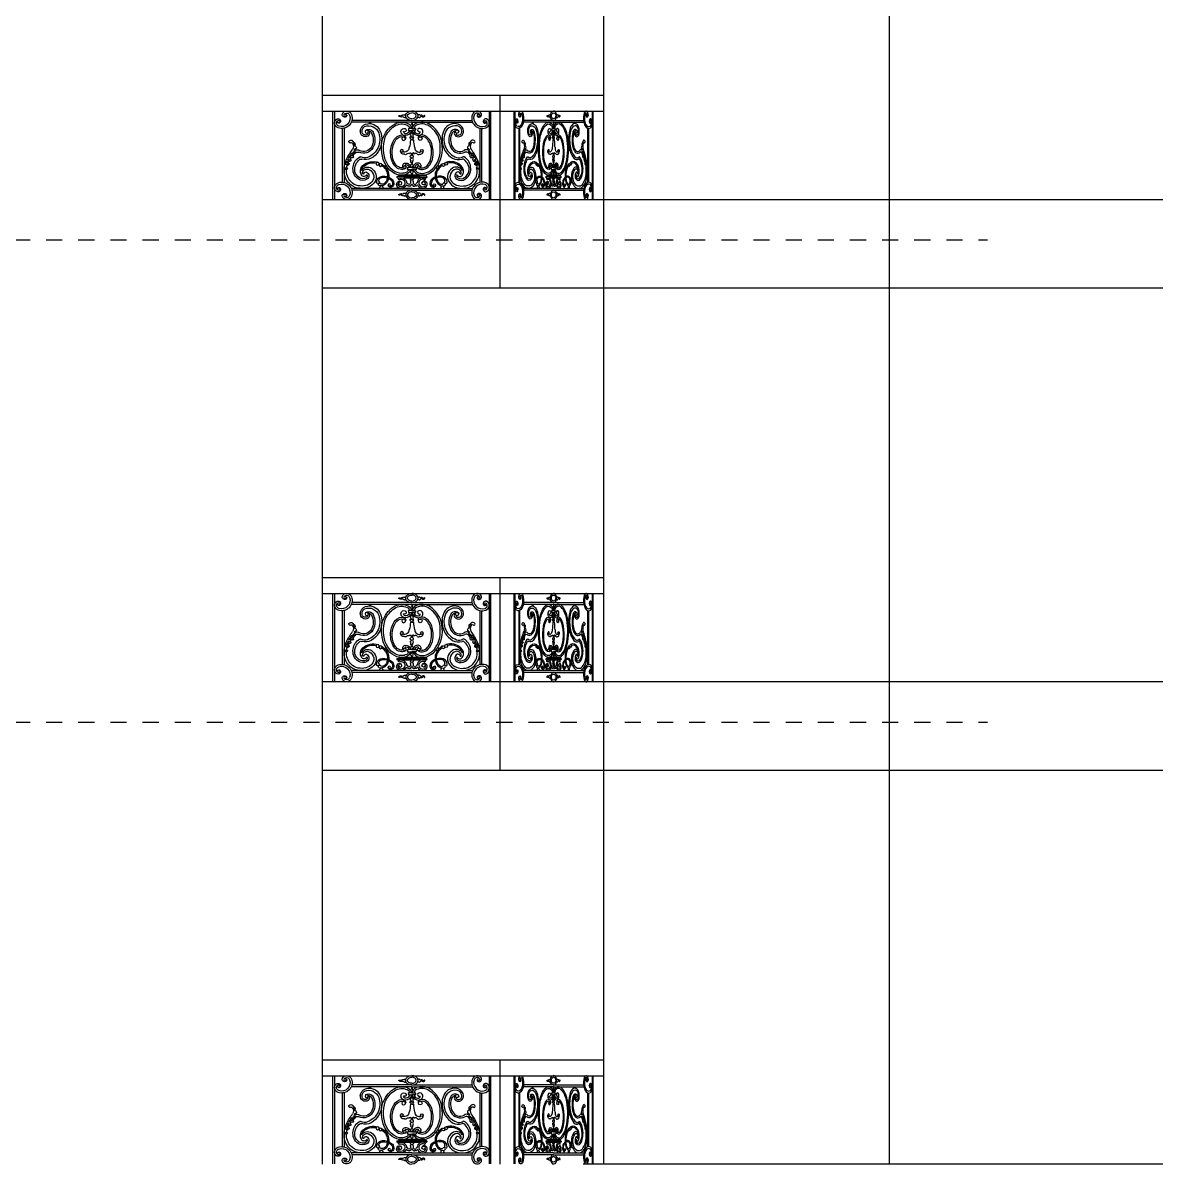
# Model space of a CAD drawing. Extents: x 185 to 567, y -69 to 170.
# Drawn here: x 393.32 to 400.37, y -42.09 to -34.99 of the extents above; entities that cross this region are included whole.
import ezdxf

# ---------------------------------------------------------------- set-up
doc = ezdxf.new("R2010")
doc.units = 0
doc.header["$LTSCALE"] = 0.25
doc.header["$MEASUREMENT"] = 0
doc.linetypes.add('LEVELS 2$0$DOT2', pattern=[0.125, 0, -0.125])
doc.layers.get('0').update_dxf_attribs({"linetype": 'CONTINUOUS'})
for name, color, linetype in [('A-ELV 0', 10, 'CONTINUOUS'), ('A-ELV 2', 21, 'CONTINUOUS'), ('A-ELV 5', 51, 'CONTINUOUS'), ('A-FerFroge', 156, 'CONTINUOUS'), ('A-groves', 8, 'CONTINUOUS'), ('A-WLSEC', 7, 'CONTINUOUS'), ('LEVELS 2$0$A-HATCH', 112, 'CONTINUOUS')]:
    doc.layers.add(name, color=color, linetype=linetype)

# ---------------------------------------------------------------- blocks, each defined once
blk = doc.blocks.new('LEVELS 2')
at = {"layer": 'LEVELS 2$0$A-HATCH', "linetype": 'LEVELS 2$0$DOT2', "ltscale": 2}
for p, q in [((189.3891, 25.672, 0), (204.6446, 25.672, 0)), ((189.3891, 22.672, 0), (204.6446, 22.672, 0))]:
    blk.add_line(p, q, dxfattribs=at)
blk = doc.blocks.new('A$C50FD488D')
for p, q in [((0.209, -0.6483), (0.209, -0.1009)), ((0.2186, -0.0998), (0.2186, -0.6493)), ((0.6548, -0.123), (0.6628, -0.123)), ((0.6548, -0.1403), (0.6647, -0.1403)), ((0.7452, -0.1403), (0.7353, -0.1403)), ((0.7452, -0.123), (0.7372, -0.123)), ((1.1814, -0.0998), (1.1814, -0.6493)), ((1.191, -0.6483), (1.191, -0.1009)), ((0.2661, -0.2081), (0.2661, -0.5419)), ((0.2779, -0.2064), (0.2779, -0.5436)), ((0.7, -0.1694), (0.3225, -0.1694)), ((0.7, -0.1578), (0.3264, -0.1578)), ((0.4338, -0.1694), (0.4338, -0.178)), ((0.4426, -0.1694), (0.4426, -0.1784)), ((0.6783, -0.2087), (0.6783, -0.2183)), ((0.7, -0.2072), (0.6798, -0.2072)), ((0.7, -0.1578), (1.0736, -0.1578)), ((0.7, -0.1694), (1.0775, -0.1694)), ((0.7, -0.2072), (0.7202, -0.2072)), ((0.7217, -0.2087), (0.7217, -0.2183)), ((0.9574, -0.1694), (0.9574, -0.1784)), ((0.9662, -0.1694), (0.9662, -0.178)), ((1.1221, -0.2064), (1.1221, -0.5436)), ((1.1339, -0.2081), (1.1339, -0.5419)), ((0.5161, -0.2804), (0.5121, -0.2804)), ((0.6798, -0.2197), (0.7, -0.2197)), ((0.7006, -0.2627), (0.6887, -0.2627)), ((0.7006, -0.2784), (0.6904, -0.2784)), ((0.695, -0.2742), (0.695, -0.2784)), ((0.6994, -0.2627), (0.7113, -0.2627)), ((0.6994, -0.2784), (0.7096, -0.2784)), ((0.7202, -0.2197), (0.7, -0.2197)), ((0.705, -0.2742), (0.705, -0.2784)), ((0.8839, -0.2804), (0.8879, -0.2804)), ((0.5125, -0.2997), (0.5102, -0.2997)), ((0.6839, -0.3272), (0.6818, -0.3272)), ((0.7161, -0.3272), (0.7182, -0.3272)), ((0.8875, -0.2997), (0.8898, -0.2997)), ((0.6957, -0.3623), (0.6957, -0.3754)), ((0.7043, -0.3623), (0.7043, -0.3754)), ((0.6721, -0.4527), (0.6721, -0.4606)), ((0.7, -0.4498), (0.675, -0.4498)), ((0.675, -0.4635), (0.7, -0.4635)), ((0.7, -0.4498), (0.725, -0.4498)), ((0.725, -0.4635), (0.7, -0.4635)), ((0.7279, -0.4527), (0.7279, -0.4606)), ((0.6071, -0.508), (0.6071, -0.5113)), ((0.6101, -0.5051), (0.7, -0.5051)), ((0.6101, -0.5142), (0.7, -0.5142)), ((0.6196, -0.4984), (0.7, -0.4984)), ((0.6196, -0.4984), (0.6196, -0.5051)), ((0.7, -0.4984), (0.6493, -0.4984)), ((0.7, -0.5051), (0.6493, -0.5051)), ((0.7, -0.5142), (0.6493, -0.5142)), ((0.6896, -0.5511), (0.6913, -0.5511)), ((0.6904, -0.5142), (0.6904, -0.5216)), ((0.6913, -0.5365), (0.6913, -0.5511)), ((0.7, -0.4984), (0.7507, -0.4984)), ((0.7804, -0.4984), (0.7, -0.4984)), ((0.7, -0.5051), (0.7507, -0.5051)), ((0.7899, -0.5051), (0.7, -0.5051)), ((0.7, -0.5142), (0.7507, -0.5142)), ((0.7899, -0.5142), (0.7, -0.5142)), ((0.7087, -0.5365), (0.7087, -0.5511)), ((0.7104, -0.5511), (0.7087, -0.5511)), ((0.7096, -0.5142), (0.7096, -0.5216)), ((0.7804, -0.4984), (0.7804, -0.5051)), ((0.7929, -0.508), (0.7929, -0.5113)), ((0.7, -0.5806), (0.3225, -0.5806)), ((0.7, -0.5922), (0.3264, -0.5922)), ((0.6548, -0.6097), (0.6647, -0.6097)), ((0.6548, -0.627), (0.6628, -0.627)), ((0.7, -0.5806), (1.0775, -0.5806)), ((0.7, -0.5922), (1.0736, -0.5922)), ((0.7452, -0.6097), (0.7353, -0.6097)), ((0.7452, -0.627), (0.7372, -0.627))]:
    blk.add_line(p, q)
at = {"extrusion": (0, 0, -1)}
for centre, major_axis, ratio, start_param, end_param in [((0.2823, -0.1222), (0.0157, 0), 0.986193, 1.044957, 3.500797), ((0.2921, -0.1258), (-0.0261, 0), 0.986193, 0.359204, 1.773868), ((0.2921, -0.1258), (0.014, 0), 0.986193, 3.500797, 4.101526), ((0.2934, -0.1324), (0.0205, 0), 0.986193, 4.240292, 5.936586), ((0.2858, -0.128), (-0.00887, 0), 0.986193, 1.609909, 4.186549), ((0.2934, -0.1324), (-0.0326, 0), 0.986193, 1.693369, 2.794993), ((0.2625, -0.1436), (-0.0534, 0), 0.986193, 2.793121, 3.920657), ((0.2625, -0.1436), (-0.0655, 0), 0.986193, 2.793121, 3.920657), ((0.6222, -0.13), (-0.0028, 0), 0.986193, -0.347364, 2.45784), ((0.6295, -0.1254), (-0.0114, 0), 0.986193, 4.153001, 5.767627), ((0.6295, -0.1254), (-0.00588, 0), 0.986193, 3.689898, 5.767627), ((0.6391, -0.1312), (-0.00547, 0), 0.986193, 0.548305, 1.353902), ((0.6406, -0.1429), (0.00954, 0), 0.986193, 4.147409, 5.443922), ((0.64, -0.1359), (0.0103, 0), 0.986193, 4.517077, 4.873859), ((0.6413, -0.1028), (0.0235, 0), 0.986193, 1.128208, 1.558447), ((0.645, -0.138), (-0.00206, 0.00206), 1, 1.523847, 1.779943), ((0.6548, -0.1317), (0.00879, 0), 0.986193, 1.570796, 2.558971), ((0.6548, -0.1317), (0.00879, 0), 0.986193, 4.310092, 4.712389), ((0.7, -0.1293), (-0.0381, 0), 0.770201, 4.712389, 7.853982), ((0.7, -0.1293), (-0.0273, 0.0003), 0.684091, 4.704331, 7.845923), ((0.2448, -0.173), (0.0261, 0), 0.986193, 2.925853, 4.340517), ((0.2516, -0.1742), (0.0326, 0), 0.986193, 1.904728, 3.006352), ((0.2516, -0.1742), (0.0205, 0), 0.986193, 1.904728, 3.601022), ((0.2448, -0.173), (0.014, 0), 0.986193, 3.739788, 4.340517), ((0.241, -0.1635), (0.0157, 0), 0.986193, 4.340517, 6.796357), ((0.2447, -0.165), (0.00696, 0), 0.986193, 3.141593, 9.424778), ((0.247, -0.1668), (0.00887, 0), 0.986193, 0.513172, 3.089812), ((0.2625, -0.1436), (-0.0655, 0), 0.986193, 3.920657, 5.048192), ((0.2625, -0.1436), (-0.0534, 0), 0.986193, 3.920657, 5.048192), ((0.4243, -0.2245), (0.045, 0), 0.986193, 3.136144, 4.437415), ((0.4243, -0.2245), (0.0343, 0), 0.986193, 3.117833, 4.149148), ((0.4308, -0.257), (-0.0667, 0), 0.986193, 1.189802, 2.81634), ((0.4306, -0.2453), (0.0316, 0), 0.986193, 4.08399, 5.814843), ((0.4353, -0.2481), (-0.0711, 0), 0.986193, 1.239292, 2.685863), ((0.683, -0.3257), (-0.1734, 0), 0.986193, 0.307207, 0.972216), ((0.683, -0.3257), (0.1621, 0), 0.986193, 3.544055, 4.113809), ((0.6371, -0.2594), (0.092, 0), 0.986193, 4.113809, 5.142554), ((0.6371, -0.2594), (0.0807, 0), 0.986193, 4.113809, 5.142554), ((0.6513, -0.2258), (-0.0189, 0), 0.986193, 0.23755, 1.917148), ((0.6541, -0.2182), (-0.0107, 0), 0.986193, 1.917148, 5.316293), ((0.6588, -0.2128), (-0.0287, 0), 0.986193, 2.000961, 2.94312), ((0.6588, -0.2128), (-0.04, 0), 0.986193, 2.000961, 2.99964), ((0.6798, -0.2087), (0.00147, 0), 0.986193, 3.141593, 4.712389), ((0.7044, -0.1907), (0.0109, 0), 0.986193, 2.526413, 3.810715), ((0.6844, -0.1751), (-0.0145, 0), 0.986193, 2.72718, 3.810715), ((0.3209, -0.2953), (0.0152, 0), 0.986193, 3.767232, 5.474069), ((0.411, -0.2282), (0.0318, 0), 0.986193, 1.02315, 3.250179), ((0.411, -0.2282), (0.0212, 0), 0.986193, 1.359839, 3.277918), ((0.419, -0.2277), (0.0104, 0), 0.986193, 3.141593, 9.424778), ((0.4148, -0.2381), (0.0107, 0), 0.986193, -0.207114, 1.517375), ((0.4148, -0.2381), (-0.0213, 0), 0.986193, 1.766722, 4.073893), ((0.4306, -0.2453), (0.021, 0), 0.986193, -1.540418, -0.468342), ((0.3646, -0.2783), (0.0949, 0), 0.986193, -0.468342, 0.502042), ((0.3646, -0.2783), (-0.1056, 0), 0.986193, 2.67325, 3.643635), ((0.3738, -0.2759), (-0.1269, 0), 0.986193, 2.81634, 3.559374), ((0.3935, -0.2713), (0.119, 0), 0.986193, -0.478494, 0.140238), ((0.6364, -0.3304), (0, 0.168), 0.749863, 2.987054, 5.054443), ((0.6372, -0.3587), (0, 0.1102), 0.634622, -1.455899, 0.198074), ((0.6575, -0.2273), (0.0253, 0), 0.986193, 1.662425, 3.379143), ((0.6441, -0.2665), (-0.0174, 0), 0.986193, 1.67343, 3.999532), ((0.6618, -0.2272), (0.0138, 0), 0.986193, 1.325993, 3.162944), ((0.6588, -0.2128), (0.04, 0), 0.986193, 0.177072, 1.662425), ((0.6588, -0.2128), (-0.0287, 0), 0.986193, 3.389621, 4.490786), ((0.6798, -0.2183), (0.00147, 0), 0.986193, 1.570796, 3.141593), ((0.5118, -0.2802), (0.1786, 0), 0.986193, -0.010351, 0.269948), ((0.7013, -0.2633), (-0.0127, 0), 0.986193, -1.050198, 0.054521), ((0.6956, -0.2483), (0.00484, 0), 0.986193, 2.222604, 4.060581), ((0.6951, -0.2595), (0.00403, 0), 0.986193, 2.222604, 4.060581), ((0.6833, -0.2323), (0.0155, 0), 0.986193, -0.501731, 0.918989), ((0.691, -0.2542), (0.00273, 0), 0.986193, -0.918989, 0.918989), ((0.6936, -0.5929), (-0.4456, 0), 0.986193, 0.456975, 0.619356), ((0.3143, -0.2907), (-0.0071, 0), 0.986193, 4.239124, 6.908824), ((0.3224, -0.3063), (-0.0107, 0), 0.986193, 1.097531, 2.553849), ((0.3036, -0.3187), (0.0334, 0), 0.986193, -0.587743, 0.619356), ((0.2998, -0.3171), (0.0457, 0), 0.986193, -0.809116, -0.712984), ((0.3327, -0.3493), (-0.0083, 0), 0.986193, 3.078791, 4.711877), ((0.3358, -0.2921), (0.00146, 0), 0.986193, 1.387681, 3.665061), ((0.3315, -0.2897), (-0.00351, 0), 0.986193, 2.51217, 3.665061), ((0.3376, -0.3017), (-0.00841, 0), 0.986193, 1.387681, 2.785357), ((0.3461, -0.3481), (0.00514, 0), 0.986193, 1.224743, 3.000432), ((0.3437, -0.3407), (0.00156, 0), 0.986193, 2.393715, 4.557851), ((0.3389, -0.3451), (-0.00499, 0), 0.986193, 2.393715, 2.865382), ((0.3445, -0.3136), (0.00147, 0), 0.986193, 1.906583, 3.426498), ((0.3456, -0.3139), (-0.00182, 0.00182), 1, 5.778964, 6.141834), ((0.3431, -0.3375), (0.00181, 0), 0.986193, -0.253663, 1.416259), ((0.332, -0.3037), (-0.0144, 0), 0.986193, 2.785357, 3.792328), ((0.3451, -0.3434), (-0.00147, 0), 0.986193, 4.095125, 6.006974), ((0.3386, -0.3303), (0.0165, 0), 0.986193, -1.23501, -0.133651), ((0.3466, -0.3366), (-0.00175, 0), 0.986193, -0.253663, 2.002078), ((0.36, -0.3641), (0.0243, 0), 0.986193, 4.095125, 5.362212), ((0.3487, -0.3289), (-0.00629, 0), 0.986193, 3.007942, 4.929364), ((0.3483, -0.3542), (-0.00144, 0), 0.986193, 1.218517, 4.325141), ((0.3617, -0.373), (0.0189, 0), 0.986193, 3.923198, 5.156681), ((0.3985, -0.2966), (0.0669, 0), 0.986193, 0.502042, 2.015089), ((0.4005, -0.2989), (0.0534, 0), 0.986193, 0.481174, 2.075535), ((0.3828, -0.2799), (-0.117, 0), 0.986193, 3.559374, 4.361123), ((0.3821, -0.2825), (0.1293, 0), 0.986193, 0.040903, 1.04538), ((0.6372, -0.3581), (0, 0.1052), 0.664345, 2.792693, 4.826957), ((0.6481, -0.3501), (-0.0189, 0), 0.986193, 4.424307, 6.467477), ((0.6382, -0.3467), (0.00867, 0), 0.986193, 3.141593, 9.424778), ((0.6534, -0.327), (0.0285, 0), 0.986193, 0.005829, 1.918893), ((0.4242, -0.4623), (0.1454, 0), 0.986193, 3.070847, 3.598568), ((0.4249, -0.4637), (-0.1398, 0), 0.986193, 0.223137, 0.363351), ((0.2968, -0.4152), (-0.00258, 0), 0.986193, 0.190764, 3.677531), ((0.3022, -0.4183), (-0.00375, 0), 0.986193, -1.206139, 0.535939), ((0.3086, -0.4016), (-0.00766, 0), 0.986193, -0.544841, 0.757911), ((0.2993, -0.4259), (-0.00441, 0), 0.986193, 1.935454, 3.61259), ((0.3074, -0.4023), (-0.00629, 0), 0.986193, 3.685922, 5.738345), ((0.3031, -0.4013), (-0.00496, 0), 0.986193, 1.545099, 3.312198), ((0.3044, -0.4283), (-0.00631, 0), 0.986193, 2.192956, 4.91313), ((0.3122, -0.4176), (0.00705, 0), 0.986193, 2.192956, 4.9735), ((0.3085, -0.3882), (-0.00191, 0), 0.986193, 3.7565, 6.59316), ((0.2462, -0.3282), (0.0854, 0), 0.986193, 0.444529, 0.783696), ((0.3112, -0.4027), (0.00326, 0), 0.986193, 1.079241, 3.312198), ((0.3271, -0.4011), (0.0209, 0), 0.986193, 3.756501, 4.081862), ((0.3154, -0.4058), (-0.00536, 0), 0.986193, 2.583833, 4.9735), ((0.3066, -0.3735), (0.0138, 0), 0.986193, 0.400155, 0.940269), ((0.3302, -0.3967), (-0.0121, 0), 0.986193, -0.557759, 0.436551), ((0.3256, -0.3946), (0.00706, 0), 0.986193, 3.578144, 5.326019), ((0.3231, -0.3804), (-0.00404, 0), 0.986193, 0.400155, 2.512824), ((0.3269, -0.3661), (-0.00411, 0), 0.986193, 0.444529, 3.917405), ((0.3279, -0.3769), (0.00194, 0), 0.986193, -0.597423, 2.512824), ((0.3343, -0.3726), (-0.00575, 0), 0.986193, -0.597423, 0.701205), ((0.3323, -0.3853), (0.00445, 0), 0.986193, -0.122631, 2.184426), ((0.3359, -0.3583), (0.00328, 0), 0.986193, 1.056125, 3.391753), ((0.4137, -0.4531), (-0.0791, 0), 0.986193, 0.094175, 1.069333), ((0.3629, -0.3816), (-0.0264, 0), 0.986193, -0.122631, 0.984654), ((0.341, -0.3672), (-0.00708, 0), 0.986193, 1.056125, 1.960136), ((0.3617, -0.373), (-0.0219, 0), 0.986193, 0.60362, 0.944428), ((0.4591, -0.4875), (0.1219, 0), 0.986193, 3.626248, 3.961743), ((0.3793, -0.3901), (0.00656, 0), 0.986193, 4.127294, 5.247131), ((0.3829, -0.4142), (-0.0164, 0), 0.986193, 1.131987, 1.889406), ((0.4068, -0.3443), (0.0474, 0), 0.986193, 1.219531, 2.105538), ((0.4107, -0.3311), (-0.0723, 0), 0.986193, 4.186973, 5.030999), ((0.46, -0.5116), (-0.0986, 0), 0.986193, 0.847252, 1.876614), ((0.46, -0.5116), (-0.091, 0), 0.986193, 0.847252, 1.775558), ((0.4869, -0.4275), (0.00925, 0), 0.986193, 3.141593, 9.424778), ((0.5044, -0.435), (0.00925, 0), 0.986193, 3.141593, 9.424778), ((0.6613, -0.4415), (-0.0187, 0), 0.986193, -0.611101, 1.440214), ((0.6599, -0.3629), (-0.00819, 0), 0.986193, 3.762001, 5.60071), ((0.6629, -0.4536), (0.031, 0), 0.986193, 4.581806, 6.159658), ((0.6777, -0.3759), (0.014, 0), 0.986193, 3.787884, 5.054616), ((0.6841, -0.3565), (-0.0067, 0), 0.986193, 3.987504, 4.964118), ((0.6917, -0.365), (-0.00484, 0), 0.986193, 0.845912, 2.529622), ((0.6934, -0.3825), (0.00433, 0), 0.986193, 1.875147, 4.408038), ((0.6963, -0.4005), (-0.00587, 0), 0.986193, -0.780965, 0.780965), ((0.6904, -0.3729), (-0.00589, 0), 0.986193, 3.583441, 4.408038), ((0.6906, -0.3915), (0.00524, 0), 0.986193, -1.266445, 1.266445), ((0.6868, -0.4098), (0.00756, 0), 0.986193, -0.780965, -0.059676), ((0.706, -0.4126), (0.0121, 0), 0.986193, 2.301082, 3.417667), ((0.6942, -0.4256), (0.0055, 0), 0.986193, -0.84051, 0.965496), ((0.3853, -0.4756), (0.1062, 0), 0.986193, 2.22596, 3.172079), ((0.2876, -0.4578), (0.0038, 0), 0.986193, 3.141593, 9.424778), ((0.2922, -0.4288), (-0.00571, 0), 0.986193, 3.508652, 5.408534), ((0.3854, -0.4756), (0.0917, 0), 0.986193, 2.216856, 3.176603), ((0.3217, -0.4709), (0.028, 0), 0.986193, 3.087824, 3.501086), ((0.3069, -0.4463), (0.0127, 0), 0.986193, 2.444401, 4.409658), ((0.2959, -0.4577), (0.00362, 0), 0.986193, -1.200664, 1.691177), ((0.3022, -0.4326), (-0.00495, 0), 0.986193, 0.367059, 1.782679), ((0.4093, -0.4607), (0.0759, 0), 0.986193, 2.176291, 3.342001), ((0.4093, -0.4607), (0.0653, 0), 0.986193, 2.176291, 3.613177), ((0.4259, -0.4735), (-0.0471, 0), 0.986193, -0.551208, 0.847252), ((0.4021, -0.4879), (-0.0193, 0), 0.986193, 3.502327, 5.731977), ((0.4259, -0.4735), (0.0395, 0), 0.986193, 3.247905, 3.988844), ((0.4246, -0.4926), (-0.0447, 0), 0.986193, 0.555033, 2.128552), ((0.4208, -0.4878), (-0.0279, 0), 0.986193, 0.006108, 1.81447), ((0.3972, -0.4873), (0.00434, 0), 0.986193, -0.037495, 3.068222), ((0.4143, -0.4918), (0.0135, 0), 0.986193, 3.494217, 5.041103), ((0.4067, -0.5019), (0.0153, 0), 0.986193, -0.500246, 1.018559), ((0.4067, -0.5019), (-0.026, 0), 0.986193, 2.049556, 4.160152), ((0.4116, -0.5096), (-0.0517, 0), 0.986193, 1.883649, 3.597263), ((0.4116, -0.5096), (0.0662, 0), 0.986193, -0.984044, 0.45567), ((0.46, -0.5116), (0.0986, 0), 0.986193, -1.051426, -0.604473), ((0.46, -0.5116), (0.091, 0), 0.986193, -0.95037, -0.604473), ((0.5419, -0.4474), (-0.00969, 0), 0.986193, 0.203134, 1.344916), ((0.4724, -0.5031), (-0.0759, 0), 0.986193, 2.537119, 3.56788), ((0.4724, -0.5031), (0.0836, 0), 0.986193, -0.604473, 0.213243), ((0.5419, -0.4474), (0.00969, 0), 0.986193, 0.579329, 1.596479), ((0.6447, -0.4482), (0.0501, 0), 0.986193, 0.31332, 1.348449), ((0.6625, -0.4377), (0.00464, 0), 0.986193, 1.87872, 4.710272), ((0.6628, -0.4536), (0.0208, 0), 0.986193, 4.699759, 6.096997), ((0.6504, -0.4512), (0.0333, 0), 0.986193, 0.38402, 1.030313), ((0.675, -0.4527), (0.00294, 0), 0.986193, 3.141593, 4.712389), ((0.675, -0.4606), (-0.00294, 0), 0.986193, 4.712389, 6.283185), ((0.6997, -0.4788), (-0.00775, 0), 0.986193, -0.81588, 0.81588), ((0.7035, -0.4388), (-0.0108, 0), 0.986193, -0.769176, 0.965496), ((0.689, -0.4676), (0.0079, 0), 0.986193, -0.546224, 0.81588), ((0.6877, -0.4914), (0.00973, 0), 0.986193, -0.81588, 0.81588), ((0.6938, -0.4481), (0.00262, 0), 0.986193, -0.769176, 0.769176), ((0.2516, -0.5758), (-0.0326, 0), 0.986193, 0.13524, 1.236864), ((0.2516, -0.5758), (0.0205, 0), 0.986193, 2.682163, 4.378457), ((0.2625, -0.6064), (0.0655, 0), 0.986193, 4.376586, 5.504121), ((0.2625, -0.6064), (0.0534, 0), 0.986193, 4.376586, 5.504121), ((0.2625, -0.6064), (-0.0655, 0), 0.986193, 2.362528, 3.490064), ((0.3775, -0.4944), (-0.0865, 0), 0.986193, 4.712389, 5.430246), ((0.3775, -0.4944), (-0.072, 0), 0.986193, 4.695569, 5.430246), ((0.3943, -0.4821), (0.0496, 0), 0.986193, 1.018559, 2.176291), ((0.3943, -0.4821), (0.0389, 0), 0.986193, 1.018559, 2.176291), ((0.3915, -0.4868), (0.0953, 0), 0.986193, 0.581027, 1.717764), ((0.3915, -0.4865), (-0.081, 0), 0.986193, 3.748469, 4.870759), ((0.5195, -0.5424), (-0.0388, 0), 0.986193, -0.010266, 1.508225), ((0.4892, -0.5422), (-0.00856, 0), 0.986193, 2.258777, 6.210372), ((0.4995, -0.5557), (-0.00856, 0), 0.986193, -1.220497, 2.8792), ((0.5144, -0.5326), (-0.02, 0), 0.986193, -0.153938, 1.183318), ((0.5067, -0.5257), (0.0397, 0), 0.986193, 0.971295, 1.828835), ((0.4978, -0.5619), (0.0086, 0), 0.986193, 0.273969, 1.011735), ((0.5198, -0.5432), (-0.0319, 0), 0.986193, 1.15152, 1.500262), ((0.5138, -0.5305), (-0.0241, 0), 0.986193, 4.01445, 4.96415), ((0.5225, -0.5619), (-0.0086, 0), 0.986193, -1.011735, -0.273969), ((0.5243, -0.5808), (-0.0781, 0), 0.986193, 1.477321, 2.262749), ((0.5243, -0.5808), (-0.0704, 0), 0.986193, 1.477321, 2.262749), ((0.4992, -0.5119), (-0.0556, 0), 0.986193, 3.300043, 4.143488), ((0.4992, -0.5119), (-0.0479, 0), 0.986193, 3.629804, 4.033873), ((0.5604, -0.5612), (0.00859, 0), 0.986193, 2.449744, 4.261139), ((0.56, -0.5594), (0.00684, 0), 0.986193, 3.141593, 9.424778), ((0.5677, -0.5552), (-0.0181, 0), 0.986193, 4.232351, 5.591336), ((0.5677, -0.5552), (0.0104, 0), 0.986193, 1.090758, 1.92466), ((0.5501, -0.55), (0.0298, 0), 0.986193, -0.875887, -0.023874), ((0.566, -0.5518), (-0.0143, 0), 0.986193, 2.957403, 4.232351), ((0.5501, -0.55), (-0.0375, 0), 0.986193, 2.265705, 3.10214), ((0.566, -0.5518), (0.0219, 0), 0.986193, -0.154706, 1.090758), ((0.6303, -0.5559), (0.0253, 0), 0.986193, 1.521268, 3.60072), ((0.6101, -0.508), (0.00294, 0), 0.986193, 3.141593, 4.712389), ((0.6101, -0.5113), (-0.00294, 0), 0.986193, 4.712389, 6.283185), ((0.6223, -0.5518), (-0.0163, 0), 0.986193, 0.44789, 2.354725), ((0.6309, -0.5559), (0.0159, 0), 0.986193, 1.544729, 3.589483), ((0.6209, -0.5218), (-0.00525, 0), 0.986193, 4.527174, 6.98995), ((0.6335, -0.5468), (0.0332, 0), 0.986193, 4.187766, 6.285251), ((0.6335, -0.5468), (-0.0233, 0), 0.986193, 1.046173, 3.586786), ((0.6306, -0.5454), (-0.0265, 0), 0.986193, 3.586786, 4.686322), ((0.6319, -0.5465), (0.0348, 0), 0.986193, 0.432203, 1.57951), ((0.6335, -0.5468), (0.0233, 0.0233), 1, 1.165751, 1.225211), ((0.6629, -0.5649), (0.00605, 0), 0.986193, -1.339211, -0.50515), ((0.6682, -0.5516), (-0.00509, 0), 0.986193, 1.277223, 2.908786), ((0.675, -0.5583), (0.00781, 0), 0.986193, 1.353928, 2.636442), ((0.6815, -0.5485), (0.00856, 0), 0.986193, 0.31267, 2.908786), ((0.6789, -0.5753), (0.00989, 0), 0.986193, 4.495521, 5.311814), ((0.6873, -0.5607), (-0.00726, 0), 0.986193, 3.205723, 5.116798), ((0.695, -0.5214), (0.00463, 0), 0.986193, 1.620238, 3.108149), ((0.6976, -0.5357), (-0.00637, 0), 0.986193, -0.119702, 1.112412), ((0.6979, -0.5614), (0.00336, 0), 0.986193, 3.205723, 4.562542), ((0.6938, -0.528), (-0.00233, 0), 0.986193, 2.029181, 4.254004), ((0.6971, -0.5559), (-0.00221, 0), 0.986193, 3.148587, 4.562542), ((0.7005, -0.5558), (0.000869, 0.000869), 1, 3.843332, 5.068991), ((0.2448, -0.577), (-0.0261, 0), 0.986193, -1.198924, 0.21574), ((0.2448, -0.577), (-0.014, 0), 0.986193, -1.198924, -0.598195), ((0.241, -0.5865), (-0.0157, 0), 0.986193, 2.628421, 5.084261), ((0.2447, -0.585), (0.00696, 0), 0.986193, 3.141593, 9.424778), ((0.247, -0.5832), (-0.00887, 0), 0.986193, 0.05178, 2.628421), ((0.2823, -0.6278), (-0.0157, 0), 0.986193, -0.359204, 2.096636), ((0.2921, -0.6242), (0.0261, 0), 0.986193, 1.367724, 2.782388), ((0.284, -0.6242), (0.00696, 0), 0.986193, 3.141593, 9.424778), ((0.2921, -0.6242), (-0.014, 0), 0.986193, -0.959933, -0.359204), ((0.2934, -0.6176), (-0.0205, 0), 0.986193, 3.488192, 5.184486), ((0.2858, -0.622), (0.00887, 0), 0.986193, -1.044957, 1.531684), ((0.2934, -0.6176), (0.0326, 0), 0.986193, 0.3466, 1.448224), ((0.2625, -0.6064), (0.0534, 0), 0.986193, -0.779064, 0.348471), ((0.5049, -0.5732), (0.00492, 0), 0.986193, 2.129858, 4.153328), ((0.5001, -0.5809), (-0.00425, 0), 0.986193, 2.129858, 3.088852), ((0.5201, -0.5809), (-0.00425, 0), 0.986193, 0.05274, 1.011735), ((0.5153, -0.5732), (-0.00492, 0), 0.986193, 2.129858, 4.153328), ((0.6222, -0.62), (0.0028, 0), 0.986193, 0.683753, 3.488957), ((0.6295, -0.6246), (0.0114, 0), 0.986193, 3.657151, 5.271777), ((0.6295, -0.6246), (0.00588, 0), 0.986193, 3.657151, 5.73488), ((0.6391, -0.6188), (0.00547, 0), 0.986193, 1.78769, 2.593288), ((0.6406, -0.6071), (0.00954, 0), 0.986193, 0.839263, 2.135776), ((0.64, -0.6141), (0.0103, 0), 0.986193, 1.409326, 1.766108), ((0.6413, -0.6472), (0.0235, 0), 0.986193, -1.558447, -1.128208), ((0.645, -0.612), (0.00206, 0.00206), 1, 1.36165, 1.617745), ((0.6548, -0.6183), (-0.00879, 0), 0.986193, 0.582622, 1.570796), ((0.6548, -0.6183), (0.00879, 0), 0.986193, 1.570796, 1.973093), ((0.7, -0.6207), (-0.0381, 0), 0.770201, 7.853982, 10.995574), ((0.7, -0.6207), (-0.0273, 0.0003), 0.684091, 1.562738, 4.704331)]:
    blk.add_ellipse(centre, major_axis=major_axis, ratio=ratio, start_param=start_param, end_param=end_param, dxfattribs=at)
for centre, major_axis in [((0.284, -0.1258), (-0.00696, 0)), ((0.648, -0.2711), (-0.0114, 0)), ((0.3399, -0.3042), (-0.00331, 0)), ((0.6569, -0.4495), (-0.00865, 0)), ((0.6274, -0.5486), (-0.0105, 0))]:
    blk.add_ellipse(centre, major_axis=major_axis, ratio=0.986193, dxfattribs=at)
for centre, major_axis, ratio, start_param, end_param in [((0.7, -0.1293), (0.0381, 0), 0.770201, 4.712389, 7.853982), ((0.7, -0.1293), (0.0273, 0.0003), 0.684091, 4.704331, 7.845923), ((0.7452, -0.1317), (-0.00879, 0), 0.986193, 4.310092, 4.712389), ((0.7452, -0.1317), (-0.00879, 0), 0.986193, 1.570796, 2.558971), ((0.7587, -0.1028), (-0.0235, 0), 0.986193, 1.128208, 1.558447), ((0.755, -0.138), (0.00206, 0.00206), 1, 1.523847, 1.779943), ((0.7594, -0.1429), (-0.00954, 0), 0.986193, 4.147409, 5.443922), ((0.76, -0.1359), (-0.0103, 0), 0.986193, 4.517077, 4.873859), ((0.7609, -0.1312), (0.00547, 0), 0.986193, 0.548305, 1.353902), ((0.7705, -0.1254), (0.0114, 0), 0.986193, 4.153001, 5.767627), ((0.7705, -0.1254), (0.00588, 0), 0.986193, 3.689898, 5.767627), ((0.7778, -0.13), (0.0028, 0), 0.986193, -0.347364, 2.45784), ((1.1375, -0.1436), (0.0655, 0), 0.986193, 2.793121, 3.920657), ((1.1066, -0.1324), (0.0326, 0), 0.986193, 1.693369, 2.794993), ((1.1375, -0.1436), (0.0534, 0), 0.986193, 2.793121, 3.920657), ((1.1066, -0.1324), (-0.0205, 0), 0.986193, 4.240292, 5.936586), ((1.1079, -0.1258), (0.0261, 0), 0.986193, 0.359204, 1.773868), ((1.1142, -0.128), (0.00887, 0), 0.986193, 1.609909, 4.186549), ((1.1177, -0.1222), (-0.0157, 0), 0.986193, 1.044957, 3.500797), ((1.1079, -0.1258), (-0.014, 0), 0.986193, 3.500797, 4.101526), ((0.7156, -0.1751), (0.0145, 0), 0.986193, 2.72718, 3.810715), ((0.7412, -0.2128), (0.04, 0), 0.986193, 2.000961, 2.99964), ((0.6956, -0.1907), (-0.0109, 0), 0.986193, 2.526413, 3.810715), ((0.7412, -0.2128), (0.0287, 0), 0.986193, 2.000961, 2.94312), ((0.7202, -0.2087), (-0.00147, 0), 0.986193, 3.141593, 4.712389), ((0.7629, -0.2594), (-0.092, 0), 0.986193, 4.113809, 5.142554), ((0.7629, -0.2594), (-0.0807, 0), 0.986193, 4.113809, 5.142554), ((0.7459, -0.2182), (0.0107, 0), 0.986193, 1.917148, 5.316293), ((0.7487, -0.2258), (0.0189, 0), 0.986193, 0.23755, 1.917148), ((0.717, -0.3257), (-0.1621, 0), 0.986193, 3.544055, 4.113809), ((0.717, -0.3257), (0.1734, 0), 0.986193, 0.307207, 0.972216), ((0.9647, -0.2481), (0.0711, 0), 0.986193, 1.239292, 2.685863), ((0.9692, -0.257), (0.0667, 0), 0.986193, 1.189802, 2.81634), ((0.9694, -0.2453), (-0.0316, 0), 0.986193, 4.08399, 5.814843), ((0.9757, -0.2245), (-0.045, 0), 0.986193, 3.136144, 4.437415), ((0.9757, -0.2245), (-0.0343, 0), 0.986193, 3.117833, 4.149148), ((1.1375, -0.1436), (0.0655, 0), 0.986193, 3.920657, 5.048192), ((1.1375, -0.1436), (0.0534, 0), 0.986193, 3.920657, 5.048192), ((1.159, -0.1635), (-0.0157, 0), 0.986193, 4.340517, 6.796357), ((1.153, -0.1668), (-0.00887, 0), 0.986193, 0.513172, 3.089812), ((1.1553, -0.165), (-0.00696, 0), 0.986193, 3.141593, 9.424778), ((1.1484, -0.1742), (-0.0205, 0), 0.986193, 1.904728, 3.601022), ((1.1484, -0.1742), (-0.0326, 0), 0.986193, 1.904728, 3.006352), ((1.1552, -0.173), (-0.014, 0), 0.986193, 3.739788, 4.340517), ((1.1552, -0.173), (-0.0261, 0), 0.986193, 2.925853, 4.340517), ((0.7167, -0.2323), (-0.0155, 0), 0.986193, -0.501731, 0.918989), ((0.7412, -0.2128), (-0.04, 0), 0.986193, 0.177072, 1.662425), ((0.6987, -0.2633), (0.0127, 0), 0.986193, -1.050198, 0.054521), ((0.709, -0.2542), (-0.00273, 0), 0.986193, -0.918989, 0.918989), ((0.7044, -0.2483), (-0.00484, 0), 0.986193, 2.222604, 4.060581), ((0.7049, -0.2595), (-0.00403, 0), 0.986193, 2.222604, 4.060581), ((0.8882, -0.2802), (-0.1786, 0), 0.986193, -0.010351, 0.269948), ((0.7412, -0.2128), (0.0287, 0), 0.986193, 3.389621, 4.490786), ((0.7202, -0.2183), (-0.00147, 0), 0.986193, 1.570796, 3.141593), ((0.7382, -0.2272), (-0.0138, 0), 0.986193, 1.325993, 3.162944), ((0.7559, -0.2665), (0.0174, 0), 0.986193, 1.67343, 3.999532), ((0.7636, -0.3304), (0, 0.168), 0.749863, 2.987054, 5.054443), ((0.7425, -0.2273), (-0.0253, 0), 0.986193, 1.662425, 3.379143), ((0.7628, -0.3587), (0, 0.1102), 0.634622, -1.455899, 0.198074), ((1.0065, -0.2713), (-0.119, 0), 0.986193, -0.478494, 0.140238), ((1.0262, -0.2759), (0.1269, 0), 0.986193, 2.81634, 3.559374), ((1.0354, -0.2783), (0.1056, 0), 0.986193, 2.67325, 3.643635), ((1.0354, -0.2783), (-0.0949, 0), 0.986193, -0.468342, 0.502042), ((0.9694, -0.2453), (-0.021, 0), 0.986193, -1.540418, -0.468342), ((0.9852, -0.2381), (0.0213, 0), 0.986193, 1.766722, 4.073893), ((0.981, -0.2277), (-0.0104, 0), 0.986193, 3.141593, 9.424778), ((0.989, -0.2282), (-0.0318, 0), 0.986193, 1.02315, 3.250179), ((0.9852, -0.2381), (-0.0107, 0), 0.986193, -0.207114, 1.517375), ((0.989, -0.2282), (-0.0212, 0), 0.986193, 1.359839, 3.277918), ((1.0791, -0.2953), (-0.0152, 0), 0.986193, 3.767232, 5.474069), ((0.7466, -0.327), (-0.0285, 0), 0.986193, 0.005829, 1.918893), ((0.7628, -0.3581), (0, 0.1052), 0.664345, 2.792693, 4.826957), ((0.7519, -0.3501), (0.0189, 0), 0.986193, 4.424307, 6.467477), ((0.7618, -0.3467), (-0.00867, 0), 0.986193, 3.141593, 9.424778), ((1.0179, -0.2825), (-0.1293, 0), 0.986193, 0.040903, 1.04538), ((1.0172, -0.2799), (0.117, 0), 0.986193, 3.559374, 4.361123), ((1.0015, -0.2966), (-0.0669, 0), 0.986193, 0.502042, 2.015089), ((0.9995, -0.2989), (-0.0534, 0), 0.986193, 0.481174, 2.075535), ((1.04, -0.3641), (-0.0243, 0), 0.986193, 4.095125, 5.362212), ((1.0383, -0.373), (-0.0189, 0), 0.986193, 3.923198, 5.156681), ((1.0513, -0.3289), (0.00629, 0), 0.986193, 3.007942, 4.929364), ((1.0614, -0.3303), (-0.0165, 0), 0.986193, -1.23501, -0.133651), ((1.0517, -0.3542), (0.00144, 0), 0.986193, 1.218517, 4.325141), ((1.0539, -0.3481), (-0.00514, 0), 0.986193, 1.224743, 3.000432), ((1.0534, -0.3366), (0.00175, 0), 0.986193, -0.253663, 2.002078), ((1.068, -0.3037), (0.0144, 0), 0.986193, 2.785357, 3.792328), ((1.0549, -0.3434), (0.00147, 0), 0.986193, 4.095125, 6.006974), ((1.0624, -0.3017), (0.00841, 0), 0.986193, 1.387681, 2.785357), ((1.0569, -0.3375), (-0.00181, 0), 0.986193, -0.253663, 1.416259), ((1.0555, -0.3136), (-0.00147, 0), 0.986193, 1.906583, 3.426498), ((1.0611, -0.3451), (0.00499, 0), 0.986193, 2.393715, 2.865382), ((1.0544, -0.3139), (0.00182, 0.00182), 1, 5.778964, 6.141834), ((1.0563, -0.3407), (-0.00156, 0), 0.986193, 2.393715, 4.557851), ((1.0673, -0.3493), (0.0083, 0), 0.986193, 3.078791, 4.711877), ((1.0964, -0.3187), (-0.0334, 0), 0.986193, -0.587743, 0.619356), ((1.0642, -0.2921), (-0.00146, 0), 0.986193, 1.387681, 3.665061), ((1.0685, -0.2897), (0.00351, 0), 0.986193, 2.51217, 3.665061), ((1.1002, -0.3171), (-0.0457, 0), 0.986193, -0.809116, -0.712984), ((1.0776, -0.3063), (0.0107, 0), 0.986193, 1.097531, 2.553849), ((0.7064, -0.5929), (0.4456, 0), 0.986193, 0.456975, 0.619356), ((1.0857, -0.2907), (0.0071, 0), 0.986193, 4.239124, 6.908824), ((0.7058, -0.4256), (-0.0055, 0), 0.986193, -0.84051, 0.965496), ((0.694, -0.4126), (-0.0121, 0), 0.986193, 2.301082, 3.417667), ((0.7094, -0.3915), (-0.00524, 0), 0.986193, -1.266445, 1.266445), ((0.7083, -0.365), (0.00484, 0), 0.986193, 0.845912, 2.529622), ((0.7096, -0.3729), (0.00589, 0), 0.986193, 3.583441, 4.408038), ((0.7132, -0.4098), (-0.00756, 0), 0.986193, -0.780965, -0.059676), ((0.7371, -0.4536), (-0.031, 0), 0.986193, 4.581806, 6.159658), ((0.7066, -0.3825), (-0.00433, 0), 0.986193, 1.875147, 4.408038), ((0.7037, -0.4005), (0.00587, 0), 0.986193, -0.780965, 0.780965), ((0.7159, -0.3565), (0.0067, 0), 0.986193, 3.987504, 4.964118), ((0.7223, -0.3759), (-0.014, 0), 0.986193, 3.787884, 5.054616), ((0.7401, -0.3629), (0.00819, 0), 0.986193, 3.762001, 5.60071), ((0.7387, -0.4415), (0.0187, 0), 0.986193, -0.611101, 1.440214), ((0.8956, -0.435), (-0.00925, 0), 0.986193, 3.141593, 9.424778), ((0.9131, -0.4275), (-0.00925, 0), 0.986193, 3.141593, 9.424778), ((0.94, -0.5116), (0.0986, 0), 0.986193, 0.847252, 1.876614), ((0.94, -0.5116), (0.091, 0), 0.986193, 0.847252, 1.775558), ((0.9893, -0.3311), (0.0723, 0), 0.986193, 4.186973, 5.030999), ((0.9932, -0.3443), (-0.0474, 0), 0.986193, 1.219531, 2.105538), ((1.0171, -0.4142), (0.0164, 0), 0.986193, 1.131987, 1.889406), ((1.0207, -0.3901), (-0.00656, 0), 0.986193, 4.127294, 5.247131), ((0.9409, -0.4875), (-0.1219, 0), 0.986193, 3.626248, 3.961743), ((0.9863, -0.4531), (0.0791, 0), 0.986193, 0.094175, 1.069333), ((1.0383, -0.373), (0.0219, 0), 0.986193, 0.60362, 0.944428), ((1.0371, -0.3816), (0.0264, 0), 0.986193, -0.122631, 0.984654), ((1.059, -0.3672), (0.00708, 0), 0.986193, 1.056125, 1.960136), ((1.0641, -0.3583), (-0.00328, 0), 0.986193, 1.056125, 3.391753), ((1.0677, -0.3853), (-0.00445, 0), 0.986193, -0.122631, 2.184426), ((1.0731, -0.3661), (0.00411, 0), 0.986193, 0.444529, 3.917405), ((1.0721, -0.3769), (-0.00194, 0), 0.986193, -0.597423, 2.512824), ((1.0657, -0.3726), (0.00575, 0), 0.986193, -0.597423, 0.701205), ((1.0744, -0.3946), (-0.00706, 0), 0.986193, 3.578144, 5.326019), ((1.0769, -0.3804), (0.00404, 0), 0.986193, 0.400155, 2.512824), ((1.1538, -0.3282), (-0.0854, 0), 0.986193, 0.444529, 0.783696), ((1.0846, -0.4058), (0.00536, 0), 0.986193, 2.583833, 4.9735), ((1.0698, -0.3967), (0.0121, 0), 0.986193, -0.557759, 0.436551), ((1.0934, -0.3735), (-0.0138, 0), 0.986193, 0.400155, 0.940269), ((1.0729, -0.4011), (-0.0209, 0), 0.986193, 3.756501, 4.081862), ((1.0878, -0.4176), (-0.00705, 0), 0.986193, 2.192956, 4.9735), ((1.0888, -0.4027), (-0.00326, 0), 0.986193, 1.079241, 3.312198), ((1.0926, -0.4023), (0.00629, 0), 0.986193, 3.685922, 5.738345), ((1.0956, -0.4283), (0.00631, 0), 0.986193, 2.192956, 4.91313), ((1.0915, -0.3882), (0.00191, 0), 0.986193, 3.7565, 6.59316), ((1.0969, -0.4013), (0.00496, 0), 0.986193, 1.545099, 3.312198), ((1.1007, -0.4259), (0.00441, 0), 0.986193, 1.935454, 3.61259), ((1.0914, -0.4016), (0.00766, 0), 0.986193, -0.544841, 0.757911), ((1.0978, -0.4183), (0.00375, 0), 0.986193, -1.206139, 0.535939), ((1.1032, -0.4152), (0.00258, 0), 0.986193, 0.190764, 3.677531), ((0.9751, -0.4637), (0.1398, 0), 0.986193, 0.223137, 0.363351), ((0.9758, -0.4623), (-0.1454, 0), 0.986193, 3.070847, 3.598568), ((0.711, -0.4676), (-0.0079, 0), 0.986193, -0.546224, 0.81588), ((0.7123, -0.4914), (-0.00973, 0), 0.986193, -0.81588, 0.81588), ((0.6965, -0.4388), (0.0108, 0), 0.986193, -0.769176, 0.965496), ((0.7062, -0.4481), (-0.00262, 0), 0.986193, -0.769176, 0.769176), ((0.7003, -0.4788), (0.00775, 0), 0.986193, -0.81588, 0.81588), ((0.7553, -0.4482), (-0.0501, 0), 0.986193, 0.31332, 1.348449), ((0.7372, -0.4536), (-0.0208, 0), 0.986193, 4.699759, 6.096997), ((0.7496, -0.4512), (-0.0333, 0), 0.986193, 0.38402, 1.030313), ((0.725, -0.4527), (-0.00294, 0), 0.986193, 3.141593, 4.712389), ((0.725, -0.4606), (0.00294, 0), 0.986193, 4.712389, 6.283185), ((0.7375, -0.4377), (-0.00464, 0), 0.986193, 1.87872, 4.710272), ((0.9276, -0.5031), (-0.0836, 0), 0.986193, -0.604473, 0.213243), ((0.9276, -0.5031), (0.0759, 0), 0.986193, 2.537119, 3.56788), ((0.8581, -0.4474), (-0.00969, 0), 0.986193, 0.579329, 1.596479), ((0.94, -0.5116), (-0.0986, 0), 0.986193, -1.051426, -0.604473), ((0.8581, -0.4474), (0.00969, 0), 0.986193, 0.203134, 1.344916), ((0.94, -0.5116), (-0.091, 0), 0.986193, -0.95037, -0.604473), ((0.9884, -0.5096), (-0.0662, 0), 0.986193, -0.984044, 0.45567), ((0.9884, -0.5096), (0.0517, 0), 0.986193, 1.883649, 3.597263), ((0.9754, -0.4926), (0.0447, 0), 0.986193, 0.555033, 2.128552), ((0.9933, -0.5019), (0.026, 0), 0.986193, 2.049556, 4.160152), ((0.9792, -0.4878), (0.0279, 0), 0.986193, 0.006108, 1.81447), ((0.9933, -0.5019), (-0.0153, 0), 0.986193, -0.500246, 1.018559), ((0.9979, -0.4879), (0.0193, 0), 0.986193, 3.502327, 5.731977), ((0.9857, -0.4918), (-0.0135, 0), 0.986193, 3.494217, 5.041103), ((1.0028, -0.4873), (-0.00434, 0), 0.986193, -0.037495, 3.068222), ((0.9741, -0.4735), (-0.0395, 0), 0.986193, 3.247905, 3.988844), ((0.9741, -0.4735), (0.0471, 0), 0.986193, -0.551208, 0.847252), ((0.9907, -0.4607), (-0.0653, 0), 0.986193, 2.176291, 3.613177), ((0.9907, -0.4607), (-0.0759, 0), 0.986193, 2.176291, 3.342001), ((1.0146, -0.4756), (-0.0917, 0), 0.986193, 2.216856, 3.176603), ((1.0147, -0.4756), (-0.1062, 0), 0.986193, 2.22596, 3.172079), ((1.0978, -0.4326), (0.00495, 0), 0.986193, 0.367059, 1.782679), ((1.0931, -0.4463), (-0.0127, 0), 0.986193, 2.444401, 4.409658), ((1.1041, -0.4577), (-0.00362, 0), 0.986193, -1.200664, 1.691177), ((1.1078, -0.4288), (0.00571, 0), 0.986193, 3.508652, 5.408534), ((1.0783, -0.4709), (-0.028, 0), 0.986193, 3.087824, 3.501086), ((1.1124, -0.4578), (-0.0038, 0), 0.986193, 3.141593, 9.424778), ((0.6995, -0.5558), (-0.000869, 0.000869), 1, 3.843332, 5.068991), ((0.7029, -0.5559), (0.00221, 0), 0.986193, 3.148587, 4.562542), ((0.7021, -0.5614), (-0.00336, 0), 0.986193, 3.205723, 4.562542), ((0.7062, -0.528), (0.00233, 0), 0.986193, 2.029181, 4.254004), ((0.705, -0.5214), (-0.00463, 0), 0.986193, 1.620238, 3.108149), ((0.7024, -0.5357), (0.00637, 0), 0.986193, -0.119702, 1.112412), ((0.7127, -0.5607), (0.00726, 0), 0.986193, 3.205723, 5.116798), ((0.7185, -0.5485), (-0.00856, 0), 0.986193, 0.31267, 2.908786), ((0.7211, -0.5753), (-0.00989, 0), 0.986193, 4.495521, 5.311814), ((0.725, -0.5583), (-0.00781, 0), 0.986193, 1.353928, 2.636442), ((0.7318, -0.5516), (0.00509, 0), 0.986193, 1.277223, 2.908786), ((0.7371, -0.5649), (-0.00605, 0), 0.986193, -1.339211, -0.50515), ((0.7665, -0.5468), (-0.0332, 0), 0.986193, 4.187766, 6.285251), ((0.7665, -0.5468), (-0.0233, 0.0233), 1, 1.165751, 1.225211), ((0.7681, -0.5465), (-0.0348, 0), 0.986193, 0.432203, 1.57951), ((0.7665, -0.5468), (0.0233, 0), 0.986193, 1.046173, 3.586786), ((0.7694, -0.5454), (0.0265, 0), 0.986193, 3.586786, 4.686322), ((0.7777, -0.5518), (0.0163, 0), 0.986193, 0.44789, 2.354725), ((0.7697, -0.5559), (-0.0253, 0), 0.986193, 1.521268, 3.60072), ((0.7691, -0.5559), (-0.0159, 0), 0.986193, 1.544729, 3.589483), ((0.7791, -0.5218), (0.00525, 0), 0.986193, 4.527174, 6.98995), ((0.7899, -0.508), (-0.00294, 0), 0.986193, 3.141593, 4.712389), ((0.7899, -0.5113), (0.00294, 0), 0.986193, 4.712389, 6.283185), ((0.834, -0.5518), (-0.0219, 0), 0.986193, -0.154706, 1.090758), ((0.8499, -0.55), (0.0375, 0), 0.986193, 2.265705, 3.10214), ((0.834, -0.5518), (0.0143, 0), 0.986193, 2.957403, 4.232351), ((0.8499, -0.55), (-0.0298, 0), 0.986193, -0.875887, -0.023874), ((0.8323, -0.5552), (0.0181, 0), 0.986193, 4.232351, 5.591336), ((0.8757, -0.5808), (0.0781, 0), 0.986193, 1.477321, 2.262749), ((0.8323, -0.5552), (-0.0104, 0), 0.986193, 1.090758, 1.92466), ((0.8757, -0.5808), (0.0704, 0), 0.986193, 1.477321, 2.262749), ((0.84, -0.5594), (-0.00684, 0), 0.986193, 3.141593, 9.424778), ((0.8396, -0.5612), (-0.00859, 0), 0.986193, 2.449744, 4.261139), ((0.9008, -0.5119), (0.0556, 0), 0.986193, 3.300043, 4.143488), ((0.9008, -0.5119), (0.0479, 0), 0.986193, 3.629804, 4.033873), ((0.8862, -0.5305), (0.0241, 0), 0.986193, 4.01445, 4.96415), ((0.8933, -0.5257), (-0.0397, 0), 0.986193, 0.971295, 1.828835), ((0.8775, -0.5619), (0.0086, 0), 0.986193, -1.011735, -0.273969), ((0.8802, -0.5432), (0.0319, 0), 0.986193, 1.15152, 1.500262), ((0.8805, -0.5424), (0.0388, 0), 0.986193, -0.010266, 1.508225), ((0.9005, -0.5557), (0.00856, 0), 0.986193, -1.220497, 2.8792), ((0.8856, -0.5326), (0.02, 0), 0.986193, -0.153938, 1.183318), ((0.9022, -0.5619), (-0.0086, 0), 0.986193, 0.273969, 1.011735), ((0.9108, -0.5422), (0.00856, 0), 0.986193, 2.258777, 6.210372), ((1.0085, -0.4868), (-0.0953, 0), 0.986193, 0.581027, 1.717764), ((1.0085, -0.4865), (0.081, 0), 0.986193, 3.748469, 4.870759), ((1.0057, -0.4821), (-0.0496, 0), 0.986193, 1.018559, 2.176291), ((1.0057, -0.4821), (-0.0389, 0), 0.986193, 1.018559, 2.176291), ((1.0225, -0.4944), (0.072, 0), 0.986193, 4.695569, 5.430246), ((1.0225, -0.4944), (0.0865, 0), 0.986193, 4.712389, 5.430246), ((1.1375, -0.6064), (0.0655, 0), 0.986193, 2.362528, 3.490064), ((1.1375, -0.6064), (-0.0655, 0), 0.986193, 4.376586, 5.504121), ((1.1375, -0.6064), (-0.0534, 0), 0.986193, 4.376586, 5.504121), ((1.1484, -0.5758), (-0.0205, 0), 0.986193, 2.682163, 4.378457), ((1.1484, -0.5758), (0.0326, 0), 0.986193, 0.13524, 1.236864), ((0.7, -0.6207), (0.0381, 0), 0.770201, 7.853982, 10.995574), ((0.7, -0.6207), (0.0273, 0.0003), 0.684091, 1.562738, 4.704331), ((0.7452, -0.6183), (0.00879, 0), 0.986193, 0.582622, 1.570796), ((0.7452, -0.6183), (-0.00879, 0), 0.986193, 1.570796, 1.973093), ((0.7587, -0.6472), (-0.0235, 0), 0.986193, -1.558447, -1.128208), ((0.755, -0.612), (-0.00206, 0.00206), 1, 1.36165, 1.617745), ((0.7594, -0.6071), (-0.00954, 0), 0.986193, 0.839263, 2.135776), ((0.76, -0.6141), (-0.0103, 0), 0.986193, 1.409326, 1.766108), ((0.7609, -0.6188), (-0.00547, 0), 0.986193, 1.78769, 2.593288), ((0.7705, -0.6246), (-0.0114, 0), 0.986193, 3.657151, 5.271777), ((0.7705, -0.6246), (-0.00588, 0), 0.986193, 3.657151, 5.73488), ((0.7778, -0.62), (-0.0028, 0), 0.986193, 0.683753, 3.488957), ((0.8847, -0.5732), (0.00492, 0), 0.986193, 2.129858, 4.153328), ((0.8799, -0.5809), (0.00425, 0), 0.986193, 0.05274, 1.011735), ((0.8999, -0.5809), (0.00425, 0), 0.986193, 2.129858, 3.088852), ((0.8951, -0.5732), (-0.00492, 0), 0.986193, 2.129858, 4.153328), ((1.1066, -0.6176), (-0.0326, 0), 0.986193, 0.3466, 1.448224), ((1.1375, -0.6064), (-0.0534, 0), 0.986193, -0.779064, 0.348471), ((1.1066, -0.6176), (0.0205, 0), 0.986193, 3.488192, 5.184486), ((1.1079, -0.6242), (-0.0261, 0), 0.986193, 1.367724, 2.782388), ((1.1142, -0.622), (-0.00887, 0), 0.986193, -1.044957, 1.531684), ((1.116, -0.6242), (-0.00696, 0), 0.986193, 3.141593, 9.424778), ((1.1177, -0.6278), (0.0157, 0), 0.986193, -0.359204, 2.096636), ((1.1079, -0.6242), (0.014, 0), 0.986193, -0.959933, -0.359204), ((1.159, -0.5865), (0.0157, 0), 0.986193, 2.628421, 5.084261), ((1.153, -0.5832), (0.00887, 0), 0.986193, 0.05178, 2.628421), ((1.1553, -0.585), (-0.00696, 0), 0.986193, 3.141593, 9.424778), ((1.1552, -0.577), (0.014, 0), 0.986193, -1.198924, -0.598195), ((1.1552, -0.577), (0.0261, 0), 0.986193, -1.198924, 0.21574)]:
    blk.add_ellipse(centre, major_axis=major_axis, ratio=ratio, start_param=start_param, end_param=end_param)
for centre, major_axis in [((1.116, -0.1258), (0.00696, 0)), ((0.752, -0.2711), (0.0114, 0)), ((1.0601, -0.3042), (0.00331, 0)), ((0.7431, -0.4495), (0.00865, 0)), ((0.7726, -0.5486), (0.0105, 0))]:
    blk.add_ellipse(centre, major_axis=major_axis, ratio=0.986193)
for points, knots in [([(0.6676, -0.4794), (0.6553, -0.4855), (0.6458, -0.4872), (0.6364, -0.4872), (0.6, -0.4872), (0.5629, -0.4614), (0.5192, -0.3733), (0.5177, -0.3122), (0.5338, -0.2631)], [6.027743, 6.027743, 6.027743, 6.027743, 6.283185, 6.283185, 6.283185, 7.269804, 7.269804, 8.291248, 8.291248, 8.291248, 8.291248]), ([(0.5777, -0.3468), (0.5799, -0.3164), (0.5914, -0.2883), (0.619, -0.2602), (0.6334, -0.2561), (0.6471, -0.26)], [4.827286, 4.827286, 4.827286, 4.827286, 5.70956, 5.70956, 6.446715, 6.446715, 6.446715, 6.446715]), ([(0.7324, -0.4794), (0.7447, -0.4855), (0.7542, -0.4872), (0.7636, -0.4872), (0.8, -0.4872), (0.8371, -0.4614), (0.8808, -0.3733), (0.8823, -0.3122), (0.8662, -0.2631)], [6.027743, 6.027743, 6.027743, 6.027743, 6.283185, 6.283185, 6.283185, 7.269804, 7.269804, 8.291248, 8.291248, 8.291248, 8.291248]), ([(0.8223, -0.3468), (0.8201, -0.3164), (0.8086, -0.2883), (0.781, -0.2602), (0.7666, -0.2561), (0.7529, -0.26)], [4.827286, 4.827286, 4.827286, 4.827286, 5.70956, 5.70956, 6.446715, 6.446715, 6.446715, 6.446715]), ([(0.646, -0.4521), (0.626, -0.4568), (0.6047, -0.4452), (0.5807, -0.3984), (0.5758, -0.3721), (0.5777, -0.3468)], [6.123586, 6.123586, 6.123586, 6.123586, 7.196425, 7.196425, 7.96855, 7.96855, 7.96855, 7.96855]), ([(0.754, -0.4521), (0.774, -0.4568), (0.7953, -0.4452), (0.8193, -0.3984), (0.8242, -0.3721), (0.8223, -0.3468)], [6.123586, 6.123586, 6.123586, 6.123586, 7.196425, 7.196425, 7.96855, 7.96855, 7.96855, 7.96855])]:
    blk.add_open_spline(points, degree=3, knots=knots)

msp = doc.modelspace()

# ---------------------------------------------------------------- linework, layer by layer
at = {"layer": 'A-ELV 0'}
for p, q in [((395.1822, -15.6357, 0), (395.1822, -42.0857, 0)), ((395.1822, -35.4357, 0), (396.9322, -35.4357, 0)), ((396.2908, -36.6357, 0), (396.2908, -35.4357, 0)), ((395.1822, -35.5357, 0), (396.9322, -35.5357, 0)), ((396.9322, -36.0857, 0), (395.1822, -36.0857, 0)), ((396.9322, -36.6357, 0), (395.1822, -36.6357, 0)), ((395.1822, -38.4357, 0), (396.9322, -38.4357, 0)), ((396.2908, -39.6357, 0), (396.2908, -38.4357, 0)), ((395.1822, -38.5357, 0), (396.9322, -38.5357, 0)), ((396.9322, -39.0857, 0), (395.1822, -39.0857, 0)), ((396.9322, -39.6357, 0), (395.1822, -39.6357, 0)), ((395.1822, -41.4357, 0), (396.9322, -41.4357, 0)), ((396.2908, -42.0857, 0), (396.2908, -41.4357, 0)), ((395.1822, -41.5357, 0), (396.9322, -41.5357, 0))]:
    msp.add_line(p, q, dxfattribs=at)
at = {"layer": 'A-ELV 2'}
for p, q in [((396.9322, -15.6357, 0), (396.9322, -42.0857, 0)), ((398.5831, -42.0857, -0.0001), (396.8059, -42.0857, 0))]:
    msp.add_line(p, q, dxfattribs=at)
at = {"layer": 'A-ELV 5'}
for p, q in [((398.7094, -15.6357, 0), (398.7094, -42.0857, 0)), ((401.4122, -42.0857, 0), (398.5831, -42.0857, 0))]:
    msp.add_line(p, q, dxfattribs=at)
at = {"layer": 'A-groves'}
for p, q in [((416.4022, -36.0857, -0.0003), (396.9322, -36.0857, 0)), ((416.4022, -36.6357, -0.0003), (396.9322, -36.6357, 0)), ((416.4022, -39.0857, -0.0003), (396.9322, -39.0857, 0)), ((416.4022, -39.6357, -0.0003), (396.9322, -39.6357, 0))]:
    msp.add_line(p, q, dxfattribs=at)

# ---------------------------------------------------------------- block references
at = {"layer": 'A-FerFroge', "extrusion": (0, 0, -1), "zscale": -0.9999999999999999}
for p in [(-396.4411, -35.4348, 0), (-396.4411, -38.4348, 0), (-396.4411, -41.4348, 0)]:
    msp.add_blockref('A$C50FD488D', p, dxfattribs=at)
at = {"layer": 'A-FerFroge', "extrusion": (0, 0, -1), "xscale": 0.5, "zscale": -0.9999999999999999}
for p in [(-396.9722, -35.4348, 0), (-396.9722, -38.4348, 0), (-396.9722, -41.4348, 0)]:
    msp.add_blockref('A$C50FD488D', p, dxfattribs=at)
at = {"layer": 'A-WLSEC', "color": 6}
msp.add_blockref('LEVELS 2', (194.677, -62.0076, 0), dxfattribs=at)

doc.saveas('drawing.dxf')
